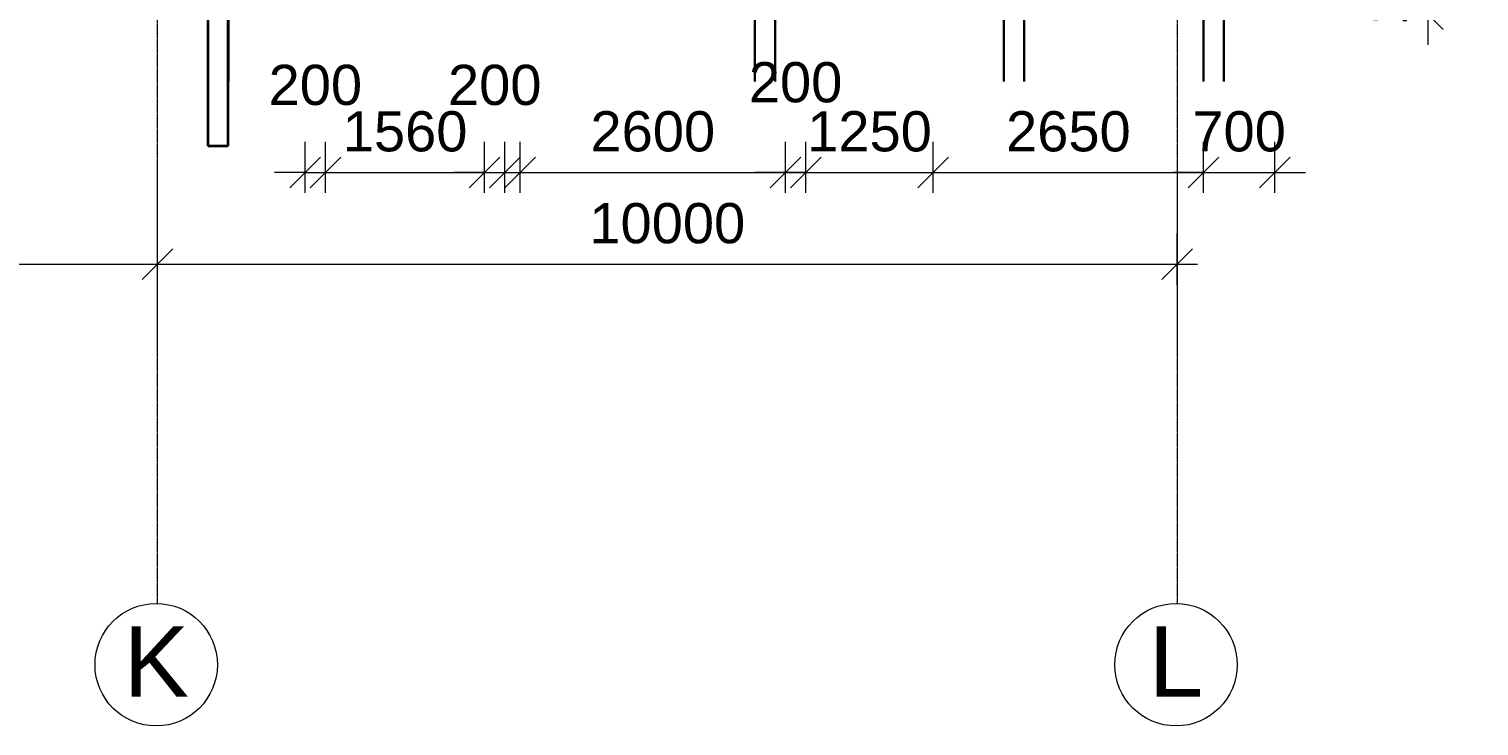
# Model space of a CAD drawing. Header units: millimetres. Extents: x -11708 to 484395, y -10237143 to 211873.
# Drawn here: x 173476 to 187694, y 4933 to 11762 of the extents above; entities that cross this region are included whole.
import ezdxf

# ---------------------------------------------------------------- set-up
doc = ezdxf.new("R2010")
doc.units = ezdxf.units.MM
doc.linetypes.add('Grid Line', pattern=[21, 12, -3, 3, -3])
for name, color, linetype, lineweight in [('A-ANNO-DIMS', 7, 'Continuous', 9), ('Dims-B1-FPARTPLANAT_8-6mPD_dwg-1', 7, 'Continuous', 5), ('I-WALL-3', 7, 'Continuous', 30), ('OAP0503_', 210, 'Continuous', 35), ('S-GRID-1', 7, 'Grid Line', 5), ('S-GRID-IDEN', 7, 'Continuous', 5)]:
    doc.layers.add(name, color=color, linetype=linetype, lineweight=lineweight)
doc.styles.add('Arial', font='arial.ttf', dxfattribs={"height": 491.766467})
doc.styles.add('Arial_3', font='arial.ttf', dxfattribs={"height": 688.473054})
doc.dimstyles.new('Diagonal_-_2_0mm_Arial', dxfattribs={"dimscale": 304.8, "dimtxt": 500, "dimasz": 0.984252, "dimexe": 0.984252, "dimexo": 0.984252, "dimgap": 0.656168, "dimtad": 1, "dimdec": 0, "dimrnd": 5, "dimzin": 0, "dimdsep": 46, "dimtxsty": 'Arial', "dimblk1": 'OBLIQUE', "dimblk2": 'OBLIQUE', "dimsah": 1, "dimcen": 0.09, "dimdle": 0.656168, "dimadec": 0, "dimazin": 0, "dimtfac": 1, "dimtdec": 4, "dimtix": 1, "dimtmove": 0, "dimatfit": 3, "dimfxl": 1, "dimtvp": 1, "dimtolj": 1, "dimtzin": 0, "dimarcsym": 2})

# ---------------------------------------------------------------- blocks, each defined once
blk = doc.blocks.new('_Oblique')
at = {"color": 0, "linetype": 'ByBlock', "lineweight": -2}
blk.add_line((-0.5, -0.5), (0.5, 0.5), dxfattribs=at)
blk = doc.blocks.new('*D374')
at = {"layer": 'A-ANNO-DIMS', "color": 0, "lineweight": -2, "transparency": 16777216}
for p, q in [((86851, 9257), (86851, 9757)), ((96851, 9257), (96851, 9757)), ((86651, 9457), (97051, 9457))]:
    blk.add_line(p, q, dxfattribs=at)
at = {"layer": 'Defpoints', "color": 0, "transparency": 16777216}
for p in [(96851, 9457), (86851, 8957), (96851, 8957)]:
    blk.add_point(p, dxfattribs=at)
at = {"layer": 'A-ANNO-DIMS', "color": 0, "lineweight": -2, "transparency": 16777216, "xscale": 299.9999999999999, "yscale": 299.9999999999999, "zscale": 299.9999999999999, "rotation": 180}
blk.add_blockref('_Oblique', (86851, 9457), dxfattribs=at)
at = {"layer": 'A-ANNO-DIMS', "color": 0, "lineweight": -2, "transparency": 16777216, "xscale": 299.9999999999999, "yscale": 299.9999999999999, "zscale": 299.9999999999999}
blk.add_blockref('_Oblique', (96851, 9457), dxfattribs=at)
at = {"layer": 'A-ANNO-DIMS', "color": 0, "transparency": 16777216, "insert": (91851, 9857), "char_height": 491.77, "attachment_point": 5, "style": 'Arial'}
blk.add_mtext('\\A1;{\\H0.8x;10000}', dxfattribs=at)
blk = doc.blocks.new('*D375')
at = {"layer": 'A-ANNO-DIMS', "color": 0, "lineweight": -2, "transparency": 16777216}
for p, q in [((96851, 9257), (96851, 9757)), ((106851, 9256), (106851, 9757)), ((96651, 9457), (107051, 9457))]:
    blk.add_line(p, q, dxfattribs=at)
at = {"layer": 'Defpoints', "color": 0, "transparency": 16777216}
for p in [(106851, 9457), (96851, 8957), (106851, 8956)]:
    blk.add_point(p, dxfattribs=at)
at = {"layer": 'A-ANNO-DIMS', "color": 0, "lineweight": -2, "transparency": 16777216, "xscale": 299.9999999999999, "yscale": 299.9999999999999, "zscale": 299.9999999999999, "rotation": 180}
blk.add_blockref('_Oblique', (96851, 9457), dxfattribs=at)
at = {"layer": 'A-ANNO-DIMS', "color": 0, "lineweight": -2, "transparency": 16777216, "xscale": 299.9999999999999, "yscale": 299.9999999999999, "zscale": 299.9999999999999}
blk.add_blockref('_Oblique', (106851, 9457), dxfattribs=at)
at = {"layer": 'A-ANNO-DIMS', "color": 0, "transparency": 16777216, "insert": (101851, 9857), "char_height": 491.77, "attachment_point": 5, "style": 'Arial'}
blk.add_mtext('\\A1;{\\H0.8x;10000}', dxfattribs=at)
blk = doc.blocks.new('*D382')
at = {"layer": 'A-ANNO-DIMS', "color": 0, "lineweight": -2, "transparency": 16777216}
for p, q in [((109310, 12906), (109310, 13206)), ((109510, 12906), (109010, 12906)), ((109310, 11906), (109310, 12906)), ((109510, 11906), (109010, 11906)), ((109310, 11906), (109310, 11606))]:
    blk.add_line(p, q, dxfattribs=at)
at = {"layer": 'Defpoints', "color": 0, "transparency": 16777216}
for p in [(109310, 12906), (109810, 12906), (109810, 11906)]:
    blk.add_point(p, dxfattribs=at)
at = {"layer": 'A-ANNO-DIMS', "color": 0, "lineweight": -2, "transparency": 16777216, "xscale": 299.9999999999999, "yscale": 299.9999999999999, "zscale": 299.9999999999999}
for p, rotation in [((109310, 12906), 270), ((109310, 11906), 90)]:
    blk.add_blockref('_Oblique', p, dxfattribs=dict(at, rotation=rotation))
at = {"layer": 'A-ANNO-DIMS', "color": 0, "transparency": 16777216, "insert": (108910, 12406), "char_height": 491.77, "attachment_point": 5, "rotation": 90, "style": 'Arial'}
blk.add_mtext('\\A1;{\\H0.8x;1000}', dxfattribs=at)
blk = doc.blocks.new('*D387')
at = {"layer": 'A-ANNO-DIMS', "color": 0, "lineweight": -2, "transparency": 16777216}
for p, q in [((98300, 10156), (98300, 10656)), ((98500, 10156), (98500, 10656)), ((98300, 10356), (98000, 10356)), ((98300, 10356), (98500, 10356)), ((98500, 10356), (98800, 10356))]:
    blk.add_line(p, q, dxfattribs=at)
at = {"layer": 'Defpoints', "color": 0, "transparency": 16777216}
for p in [(98500, 10356), (98300, 9856), (98500, 9856)]:
    blk.add_point(p, dxfattribs=at)
at = {"layer": 'A-ANNO-DIMS', "color": 0, "lineweight": -2, "transparency": 16777216, "xscale": 299.9999999999999, "yscale": 299.9999999999999, "zscale": 299.9999999999999}
blk.add_blockref('_Oblique', (98300, 10356), dxfattribs=at)
at = {"layer": 'A-ANNO-DIMS', "color": 0, "lineweight": -2, "transparency": 16777216, "xscale": 299.9999999999999, "yscale": 299.9999999999999, "zscale": 299.9999999999999, "rotation": 180}
blk.add_blockref('_Oblique', (98500, 10356), dxfattribs=at)
at = {"layer": 'A-ANNO-DIMS', "color": 0, "transparency": 16777216, "insert": (98400, 11212), "char_height": 491.77, "attachment_point": 5, "style": 'Arial'}
blk.add_mtext('\\A1;{\\H0.8x;200}', dxfattribs=at)
blk = doc.blocks.new('*D388')
at = {"layer": 'A-ANNO-DIMS', "color": 0, "lineweight": -2, "transparency": 16777216}
for p, q in [((98500, 10156), (98500, 10656)), ((100059, 10156), (100059, 10656)), ((98300, 10356), (100259, 10356))]:
    blk.add_line(p, q, dxfattribs=at)
at = {"layer": 'Defpoints', "color": 0, "transparency": 16777216}
for p in [(100059, 10356), (98500, 9856), (100059, 9856)]:
    blk.add_point(p, dxfattribs=at)
at = {"layer": 'A-ANNO-DIMS', "color": 0, "lineweight": -2, "transparency": 16777216, "xscale": 299.9999999999999, "yscale": 299.9999999999999, "zscale": 299.9999999999999, "rotation": 180}
blk.add_blockref('_Oblique', (98500, 10356), dxfattribs=at)
at = {"layer": 'A-ANNO-DIMS', "color": 0, "lineweight": -2, "transparency": 16777216, "xscale": 299.9999999999999, "yscale": 299.9999999999999, "zscale": 299.9999999999999}
blk.add_blockref('_Oblique', (100059, 10356), dxfattribs=at)
at = {"layer": 'A-ANNO-DIMS', "color": 0, "transparency": 16777216, "insert": (99280, 10757), "char_height": 491.77, "attachment_point": 5, "style": 'Arial'}
blk.add_mtext('\\A1;{\\H0.8x;1560}', dxfattribs=at)
blk = doc.blocks.new('*D389')
at = {"layer": 'A-ANNO-DIMS', "color": 0, "lineweight": -2, "transparency": 16777216}
for p, q in [((100059, 10156), (100059, 10656)), ((100259, 10156), (100259, 10656)), ((100059, 10356), (99759, 10356)), ((100059, 10356), (100259, 10356)), ((100259, 10356), (100559, 10356))]:
    blk.add_line(p, q, dxfattribs=at)
at = {"layer": 'Defpoints', "color": 0, "transparency": 16777216}
for p in [(100259, 10356), (100059, 9856), (100259, 9856)]:
    blk.add_point(p, dxfattribs=at)
at = {"layer": 'A-ANNO-DIMS', "color": 0, "lineweight": -2, "transparency": 16777216, "xscale": 299.9999999999999, "yscale": 299.9999999999999, "zscale": 299.9999999999999}
blk.add_blockref('_Oblique', (100059, 10356), dxfattribs=at)
at = {"layer": 'A-ANNO-DIMS', "color": 0, "lineweight": -2, "transparency": 16777216, "xscale": 299.9999999999999, "yscale": 299.9999999999999, "zscale": 299.9999999999999, "rotation": 180}
blk.add_blockref('_Oblique', (100259, 10356), dxfattribs=at)
at = {"layer": 'A-ANNO-DIMS', "color": 0, "transparency": 16777216, "insert": (100159, 11212), "char_height": 491.77, "attachment_point": 5, "style": 'Arial'}
blk.add_mtext('\\A1;{\\H0.8x;200}', dxfattribs=at)
blk = doc.blocks.new('*D390')
at = {"layer": 'A-ANNO-DIMS', "color": 0, "lineweight": -2, "transparency": 16777216}
for p, q in [((100409, 10156), (100409, 10656)), ((103009, 10156), (103009, 10656)), ((100209, 10356), (103209, 10356))]:
    blk.add_line(p, q, dxfattribs=at)
at = {"layer": 'Defpoints', "color": 0, "transparency": 16777216}
for p in [(103009, 10356), (100409, 9856), (103009, 9856)]:
    blk.add_point(p, dxfattribs=at)
at = {"layer": 'A-ANNO-DIMS', "color": 0, "lineweight": -2, "transparency": 16777216, "xscale": 299.9999999999999, "yscale": 299.9999999999999, "zscale": 299.9999999999999, "rotation": 180}
blk.add_blockref('_Oblique', (100409, 10356), dxfattribs=at)
at = {"layer": 'A-ANNO-DIMS', "color": 0, "lineweight": -2, "transparency": 16777216, "xscale": 299.9999999999999, "yscale": 299.9999999999999, "zscale": 299.9999999999999}
blk.add_blockref('_Oblique', (103009, 10356), dxfattribs=at)
at = {"layer": 'A-ANNO-DIMS', "color": 0, "transparency": 16777216, "insert": (101709, 10757), "char_height": 491.77, "attachment_point": 5, "style": 'Arial'}
blk.add_mtext('\\A1;{\\H0.8x;2600}', dxfattribs=at)
blk = doc.blocks.new('*D391')
at = {"layer": 'A-ANNO-DIMS', "color": 0, "lineweight": -2, "transparency": 16777216}
for p, q in [((103009, 10156), (103009, 10656)), ((103209, 10156), (103209, 10656)), ((103009, 10356), (102709, 10356)), ((103009, 10356), (103209, 10356)), ((103209, 10356), (103509, 10356))]:
    blk.add_line(p, q, dxfattribs=at)
at = {"layer": 'Defpoints', "color": 0, "transparency": 16777216}
for p in [(103209, 10356), (103009, 9856), (103209, 9856)]:
    blk.add_point(p, dxfattribs=at)
at = {"layer": 'A-ANNO-DIMS', "color": 0, "lineweight": -2, "transparency": 16777216, "xscale": 299.9999999999999, "yscale": 299.9999999999999, "zscale": 299.9999999999999}
blk.add_blockref('_Oblique', (103009, 10356), dxfattribs=at)
at = {"layer": 'A-ANNO-DIMS', "color": 0, "lineweight": -2, "transparency": 16777216, "xscale": 299.9999999999999, "yscale": 299.9999999999999, "zscale": 299.9999999999999, "rotation": 180}
blk.add_blockref('_Oblique', (103209, 10356), dxfattribs=at)
at = {"layer": 'A-ANNO-DIMS', "color": 0, "transparency": 16777216, "insert": (103109, 11238), "char_height": 491.77, "attachment_point": 5, "style": 'Arial'}
blk.add_mtext('\\A1;{\\H0.8x;200}', dxfattribs=at)
blk = doc.blocks.new('*D392')
at = {"layer": 'A-ANNO-DIMS', "color": 0, "lineweight": -2, "transparency": 16777216}
for p, q in [((103209, 10156), (103209, 10656)), ((104459, 10156), (104459, 10656)), ((103209, 10356), (102909, 10356)), ((103209, 10356), (104459, 10356)), ((104459, 10356), (104759, 10356))]:
    blk.add_line(p, q, dxfattribs=at)
at = {"layer": 'Defpoints', "color": 0, "transparency": 16777216}
for p in [(104459, 10356), (103209, 9856), (104459, 9856)]:
    blk.add_point(p, dxfattribs=at)
at = {"layer": 'A-ANNO-DIMS', "color": 0, "lineweight": -2, "transparency": 16777216, "xscale": 299.9999999999999, "yscale": 299.9999999999999, "zscale": 299.9999999999999}
blk.add_blockref('_Oblique', (103209, 10356), dxfattribs=at)
at = {"layer": 'A-ANNO-DIMS', "color": 0, "lineweight": -2, "transparency": 16777216, "xscale": 299.9999999999999, "yscale": 299.9999999999999, "zscale": 299.9999999999999, "rotation": 180}
blk.add_blockref('_Oblique', (104459, 10356), dxfattribs=at)
at = {"layer": 'A-ANNO-DIMS', "color": 0, "transparency": 16777216, "insert": (103834, 10757), "char_height": 491.77, "attachment_point": 5, "style": 'Arial'}
blk.add_mtext('\\A1;{\\H0.8x;1250}', dxfattribs=at)
blk = doc.blocks.new('*D393')
at = {"layer": 'A-ANNO-DIMS', "color": 0, "lineweight": -2, "transparency": 16777216}
for p, q in [((104459, 10156), (104459, 10656)), ((107109, 10156), (107109, 10656)), ((104259, 10356), (107309, 10356))]:
    blk.add_line(p, q, dxfattribs=at)
at = {"layer": 'Defpoints', "color": 0, "transparency": 16777216}
for p in [(107109, 10356), (104459, 9856), (107109, 9856)]:
    blk.add_point(p, dxfattribs=at)
at = {"layer": 'A-ANNO-DIMS', "color": 0, "lineweight": -2, "transparency": 16777216, "xscale": 299.9999999999999, "yscale": 299.9999999999999, "zscale": 299.9999999999999, "rotation": 180}
blk.add_blockref('_Oblique', (104459, 10356), dxfattribs=at)
at = {"layer": 'A-ANNO-DIMS', "color": 0, "lineweight": -2, "transparency": 16777216, "xscale": 299.9999999999999, "yscale": 299.9999999999999, "zscale": 299.9999999999999}
blk.add_blockref('_Oblique', (107109, 10356), dxfattribs=at)
at = {"layer": 'A-ANNO-DIMS', "color": 0, "transparency": 16777216, "insert": (105784, 10757), "char_height": 491.77, "attachment_point": 5, "style": 'Arial'}
blk.add_mtext('\\A1;{\\H0.8x;2650}', dxfattribs=at)
blk = doc.blocks.new('*D394')
at = {"layer": 'A-ANNO-DIMS', "color": 0, "lineweight": -2, "transparency": 16777216}
for p, q in [((107109, 10156), (107109, 10656)), ((107808, 10156), (107808, 10656)), ((107109, 10356), (106809, 10356)), ((107109, 10356), (107808, 10356)), ((107808, 10356), (108108, 10356))]:
    blk.add_line(p, q, dxfattribs=at)
at = {"layer": 'Defpoints', "color": 0, "transparency": 16777216}
for p in [(107808, 10356), (107109, 9856), (107808, 9856)]:
    blk.add_point(p, dxfattribs=at)
at = {"layer": 'A-ANNO-DIMS', "color": 0, "lineweight": -2, "transparency": 16777216, "xscale": 299.9999999999999, "yscale": 299.9999999999999, "zscale": 299.9999999999999}
blk.add_blockref('_Oblique', (107109, 10356), dxfattribs=at)
at = {"layer": 'A-ANNO-DIMS', "color": 0, "lineweight": -2, "transparency": 16777216, "xscale": 299.9999999999999, "yscale": 299.9999999999999, "zscale": 299.9999999999999, "rotation": 180}
blk.add_blockref('_Oblique', (107808, 10356), dxfattribs=at)
at = {"layer": 'A-ANNO-DIMS', "color": 0, "transparency": 16777216, "insert": (107458, 10757), "char_height": 491.77, "attachment_point": 5, "style": 'Arial'}
blk.add_mtext('\\A1;{\\H0.8x;700}', dxfattribs=at)
blk = doc.blocks.new('A$C41A67BAA')
at = {"layer": 'OAP0503_'}
for p, q in [((20696, -1887), (20696, 5071)), ((20496, 4870), (20496, -1887)), ((20496, -1887), (20696, -1887))]:
    blk.add_line(p, q, dxfattribs=at)
blk = doc.blocks.new('Grid - 3mm-2917264-B1_F PART PLAN AT _8_6mPD')
at = {"layer": 'S-GRID-IDEN'}
blk.add_circle((0, 0), 3, dxfattribs=at)
blk = doc.blocks.new('Dims-B1-FPARTPLANAT_8-6mPD_dwg-5616331-B1_F PART PLAN AT _8_6mPD')
at = {"layer": 'A-ANNO-DIMS'}
dim = blk.add_linear_dim(base=(109310.4, 12905.6), p1=(109810.4, 11905.6), p2=(109810.4, 12905.6), angle=90, text='{\\H0.8x;<>}', dimstyle='Diagonal_-_2_0mm_Arial', override={"dimpost": '<>', "dimtmove": 1, "dimarcsym": 2}, dxfattribs=at)
dim.commit()
dim.dimension.update_dxf_attribs({"geometry": '*D382', "text_midpoint": (108909.5, 12405.6)})
for base, p1, p2, picture, middle in [((98500.4, 10355.9), (98300.4, 9855.9), (98500.4, 9855.9), '*D387', (98400.4, 10810.7)), ((100258.8, 10355.9), (100058.8, 9855.9), (100258.8, 9855.9), '*D389', (100158.8, 10810.7)), ((103208.8, 10355.9), (103008.8, 9855.9), (103208.8, 9855.9), '*D391', (103108.8, 10837.3))]:
    dim = blk.add_linear_dim(base=base, p1=p1, p2=p2, text='{\\H0.8x;<>}', dimstyle='Diagonal_-_2_0mm_Arial', override={"dimpost": '<>', "dimtmove": 1}, dxfattribs=at)
    dim.commit()
    dim.dimension.update_dxf_attribs({"geometry": picture, "text_midpoint": middle, "dimtype": 128})
for base, p1, p2, picture, middle in [((100058.8, 10355.9), (98500.4, 9855.9), (100058.8, 9855.9), '*D388', (99279.6, 10756.7)), ((103008.8, 10355.9), (100408.8, 9855.9), (103008.8, 9855.9), '*D390', (101708.8, 10756.7)), ((104458.8, 10355.9), (103208.8, 9855.9), (104458.8, 9855.9), '*D392', (103833.8, 10756.7)), ((107108.8, 10355.9), (104458.8, 9855.9), (107108.8, 9855.9), '*D393', (105783.8, 10756.7)), ((107808.2, 10355.9), (107108.8, 9855.9), (107808.2, 9855.9), '*D394', (107458.5, 10756.7)), ((96850.7, 9456.6), (86850.7, 8956.6), (96850.7, 8956.5), '*D374', (91850.7, 9857.4)), ((106850.7, 9456.5), (96850.7, 8956.5), (106850.7, 8956.5), '*D375', (101850.7, 9857.4))]:
    dim = blk.add_linear_dim(base=base, p1=p1, p2=p2, text='{\\H0.8x;<>}', dimstyle='Diagonal_-_2_0mm_Arial', override={"dimpost": '<>', "dimtmove": 1, "dimarcsym": 2}, dxfattribs=at)
    dim.commit()
    dim.dimension.update_dxf_attribs({"geometry": picture, "text_midpoint": middle})

msp = doc.modelspace()

# ---------------------------------------------------------------- linework, layer by layer
at = {"layer": 'I-WALL-3'}
for p, q in [((175231, 17376.5), (175230.9, 11248.9)), ((175430.9, 11248.9), (175431, 17376.5)), ((180592.9, 11905.6), (180592.9, 11248.9)), ((180792.9, 11248.9), (180792.9, 11905.6)), ((183034.5, 11905.6), (183034.5, 11248.9)), ((183234.5, 11248.9), (183234.5, 11905.6)), ((184992.9, 11905.6), (184992.9, 11248.9)), ((185192.9, 11248.9), (185192.9, 11905.6))]:
    msp.add_line(p, q, dxfattribs=at)
at = {"layer": 'S-GRID-1'}
for p, q in [((174734.8, 71409.7), (174734.5, 6132.5)), ((184734.8, 71409.7), (184734.5, 6132.5))]:
    msp.add_line(p, q, dxfattribs=at)

# ---------------------------------------------------------------- block references
at = {"layer": 'Dims-B1-FPARTPLANAT_8-6mPD_dwg-1'}
msp.add_blockref('Dims-B1-FPARTPLANAT_8-6mPD_dwg-5616331-B1_F PART PLAN AT _8_6mPD', (77884.1, 0), dxfattribs=at)
at = {"layer": 'I-WALL-3'}
msp.add_blockref('A$C41A67BAA', (154734.5, 12505.8), dxfattribs=at)
at = {"layer": 'S-GRID-IDEN', "xscale": 199.9999999999999, "yscale": 199.9999999999999, "zscale": 199.9999999999999, "rotation": 179.9996999996851}
for p in [(174723.5, 5532.6), (184723.5, 5532.6)]:
    msp.add_blockref('Grid - 3mm-2917264-B1_F PART PLAN AT _8_6mPD', p, dxfattribs=at)

# ---------------------------------------------------------------- texts
at = {"layer": 'S-GRID-IDEN', "char_height": 688.5, "attachment_point": 2, "line_spacing_factor": 0.938532, "style": 'Arial_3'}
for s, insert, width in [('K', (174723.7, 5908.6), 764.362), ('L', (184723.7, 5908.6), 638.369)]:
    msp.add_mtext(s, dxfattribs=dict(at, insert=insert, width=width))

doc.saveas('drawing.dxf')
